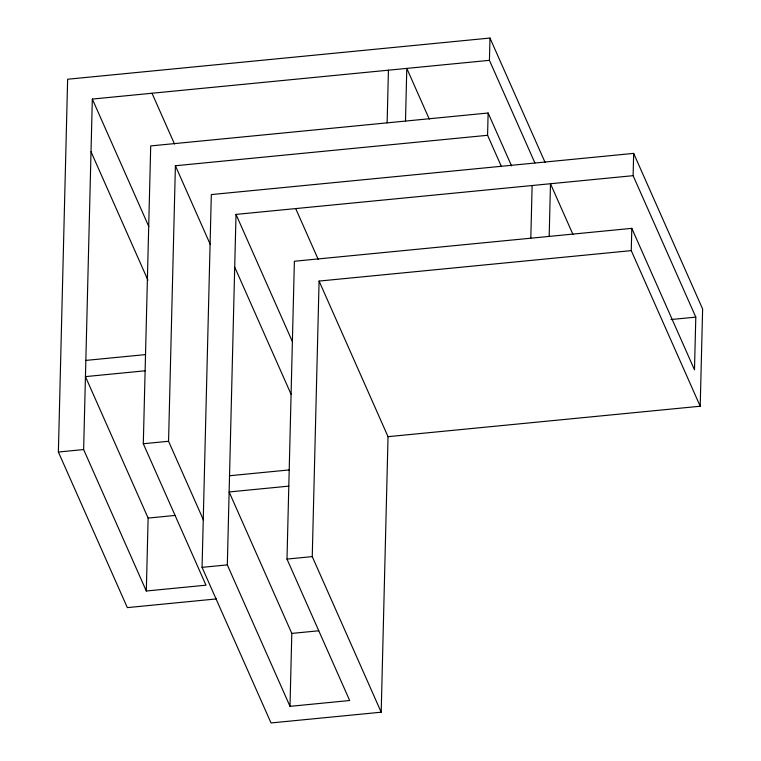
<?xml version="1.0" encoding="UTF-8"?>
<svg xmlns="http://www.w3.org/2000/svg" width="761" height="761" viewBox="0 0 761 761"><rect width="100%" height="100%" fill="white"/><g stroke="black" fill="none" stroke-linecap="round" stroke-linejoin="round"><path stroke-width="1.14" d="M216.409 598.926L127.334 607.611L58.378 452.024L67.634 79.239L489.979 38.05L545.047 162.312M511.573 165.917L488.124 113.008L150.707 145.922L143.306 443.739L205.993 585.19L146.312 591.002L83.634 449.561L92.328 99.063L489.428 60.338L534.888 162.911M146.312 591.002L148.119 518.07L85.441 376.619L145.123 370.797M203.51 520.153L168.561 441.275L175.401 165.746L487.573 135.296L501.451 166.63M388.034 436.671L381.194 712.201L271.021 722.95L202.065 567.354L211.32 194.578L633.666 153.389L702.622 308.976L700.206 406.231L388.034 436.671L319.087 281.075L631.259 250.635L700.206 406.231M227.32 564.89L236.015 214.402L633.114 175.677L695.801 317.118L694.489 369.798L631.811 228.348L294.383 261.251L286.992 559.078L349.68 700.52L289.998 706.341L227.32 564.89L202.065 567.354M289.998 706.341L291.805 633.409L229.128 491.958L288.809 486.136M381.194 712.201L312.248 556.614L319.087 281.075M387.13 122.863L388.433 70.183M405.489 121.066L406.793 68.395L429.29 119.144M487.573 135.296L488.124 113.008M489.428 60.338L489.979 38.05M530.817 238.193L532.12 185.522M549.176 236.405L550.479 183.734L572.976 234.483M631.259 250.635L631.811 228.348M633.114 175.677L633.666 153.389M85.841 360.41L145.522 354.597M671.012 319.534L695.801 317.118M58.378 452.024L83.634 449.561M143.306 443.739L168.561 441.275M229.527 475.749L289.209 469.927M148.119 518.07L175.04 515.444M286.992 559.078L312.248 556.614M291.805 633.409L318.726 630.783M295.696 208.581L318.184 259.33M236.015 214.402L292.481 341.813M234.711 267.073L291.168 394.483M152.01 93.242L174.497 143.991M175.401 165.746L210.35 244.614M92.328 99.063L148.795 226.474M91.025 151.734L147.957 280.229"/></g></svg>
